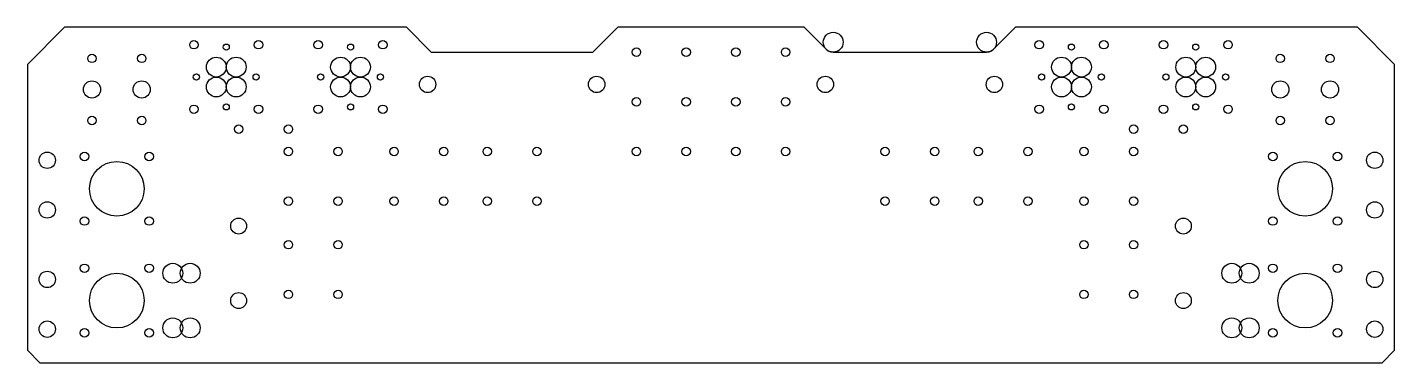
# Model space of a CAD drawing. Header units: metres. Extents: x 0 to 550, y 0 to 135.
import ezdxf

# ---------------------------------------------------------------- set-up
doc = ezdxf.new("R2010")
doc.units = ezdxf.units.M

msp = doc.modelspace()

# ---------------------------------------------------------------- linework, layer by layer
at = {"layer": 'BOHRUNG'}
for centre, radius in [((324.157, 129), 4), ((385.843, 129), 4), ((67, 128), 1.7), ((93, 128), 1.7), ((117, 128), 1.7), ((143, 128), 1.7), ((245, 125), 1.7), ((265, 125), 1.7), ((285, 125), 1.7), ((305, 125), 1.7), ((407, 128), 1.7), ((433, 128), 1.7), ((457, 128), 1.7), ((483, 128), 1.7), ((26, 122.5), 1.7), ((46, 122.5), 1.7), ((76, 119), 4), ((84, 119), 4), ((126, 119), 4), ((134, 119), 4), ((416, 119), 4), ((424, 119), 4), ((466, 119), 4), ((474, 119), 4), ((504, 122.5), 1.7), ((524, 122.5), 1.7), ((26, 110), 3.46), ((46, 110), 3.46), ((76, 111), 4), ((84, 111), 4), ((126, 111), 4), ((134, 111), 4), ((416, 111), 4), ((424, 111), 4), ((466, 111), 4), ((474, 111), 4), ((504, 110), 3.46), ((524, 110), 3.46), ((245, 105), 1.7), ((265, 105), 1.7), ((285, 105), 1.7), ((305, 105), 1.7), ((26, 97.5), 1.7), ((46, 97.5), 1.7), ((67, 102), 1.7), ((93, 102), 1.7), ((117, 102), 1.7), ((143, 102), 1.7), ((407, 102), 1.7), ((433, 102), 1.7), ((457, 102), 1.7), ((483, 102), 1.7), ((504, 97.5), 1.7), ((524, 97.5), 1.7), ((85, 94), 1.7), ((105, 94), 1.7), ((445, 94), 1.7), ((465, 94), 1.7), ((23, 83), 1.7), ((49, 83), 1.7), ((105, 85), 1.7), ((125, 85), 1.7), ((147.5, 85), 1.7), ((167.5, 85), 1.7), ((185, 85), 1.7), ((205, 85), 1.7), ((245, 85), 1.7), ((265, 85), 1.7), ((285, 85), 1.7), ((305, 85), 1.7), ((345, 85), 1.7), ((365, 85), 1.7), ((382.5, 85), 1.7), ((402.5, 85), 1.7), ((425, 85), 1.7), ((445, 85), 1.7), ((501, 83), 1.7), ((527, 83), 1.7), ((36, 70), 11), ((514, 70), 11), ((105, 65), 1.7), ((125, 65), 1.7), ((147.5, 65), 1.7), ((167.5, 65), 1.7), ((185, 65), 1.7), ((205, 65), 1.7), ((345, 65), 1.7), ((365, 65), 1.7), ((382.5, 65), 1.7), ((402.5, 65), 1.7), ((425, 65), 1.7), ((445, 65), 1.7), ((8, 61.5), 3.3), ((542, 61.5), 3.3), ((23, 57), 1.7), ((49, 57), 1.7), ((501, 57), 1.7), ((527, 57), 1.7), ((105, 47.5), 1.7), ((125, 47.5), 1.7), ((425, 47.5), 1.7), ((445, 47.5), 1.7), ((23, 38), 1.7), ((49, 38), 1.7), ((58.5, 36), 4), ((65.5, 36), 4), ((484.5, 36), 4), ((491.5, 36), 4), ((501, 38), 1.7), ((527, 38), 1.7), ((8, 33.5), 3.3), ((36, 25), 11), ((514, 25), 11), ((542, 33.5), 3.3), ((105, 27.5), 1.7), ((125, 27.5), 1.7), ((425, 27.5), 1.7), ((445, 27.5), 1.7), ((58.5, 14), 4), ((65.5, 14), 4), ((484.5, 14), 4), ((491.5, 14), 4), ((23, 12), 1.7), ((49, 12), 1.7), ((501, 12), 1.7), ((527, 12), 1.7)]:
    msp.add_circle(centre, radius, dxfattribs=at)
at = {"layer": 'GEWINDE_M3'}
for centre in [(80, 127.021), (130, 127.021), (420, 127.021), (470, 127.021), (67.979, 115), (92.021, 115), (117.979, 115), (142.021, 115), (407.979, 115), (432.021, 115), (457.979, 115), (482.021, 115), (80, 102.979), (130, 102.979), (420, 102.979), (470, 102.979)]:
    msp.add_circle(centre, 1.23, dxfattribs=at)
at = {"layer": 'KONTUR'}
for p, q in [((15, 135), (0, 120)), ((152.5, 135), (15, 135)), ((162.5, 125), (152.5, 135)), ((237.5, 135), (227.5, 125)), ((312.5, 135), (237.5, 135)), ((321.328, 126.172), (312.5, 135)), ((397.5, 135), (388.672, 126.172)), ((535, 135), (397.5, 135)), ((550, 120), (535, 135)), ((162.5, 125), (227.5, 125)), ((321.328, 126.172), (322.157, 125.536)), ((322.157, 125.536), (323.122, 125.136)), ((323.122, 125.136), (324.157, 125)), ((324.157, 125), (385.843, 125)), ((385.843, 125), (386.878, 125.136)), ((386.878, 125.136), (387.843, 125.536)), ((387.843, 125.536), (388.672, 126.172)), ((0, 120), (0, 5)), ((550, 5), (550, 120)), ((0, 5), (5, 0)), ((5, 0), (545, 0)), ((545, 0), (550, 5))]:
    msp.add_line(p, q, dxfattribs=at)
at = {"layer": 'SENKUNG'}
for centre, radius in [((161, 112), 3.3), ((229, 112), 3.3), ((321, 112), 3.3), ((389, 112), 3.3), ((8, 81.5), 3.3), ((542, 81.5), 3.3), ((85, 55), 3.2), ((465, 55), 3.2), ((85, 25), 3.2), ((465, 25), 3.2), ((8, 13.5), 3.3), ((542, 13.5), 3.3)]:
    msp.add_circle(centre, radius, dxfattribs=at)

doc.saveas('drawing.dxf')
